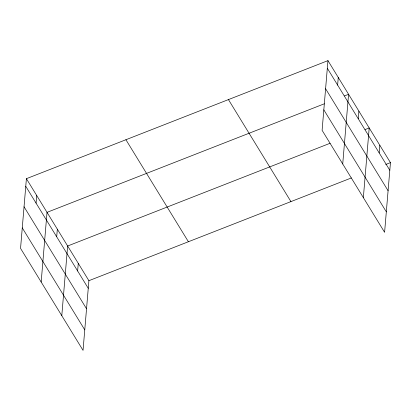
<?xml version="1.0" encoding="UTF-8"?>
<svg xmlns="http://www.w3.org/2000/svg" width="411" height="411" viewBox="0 0 411 411"><rect width="100%" height="100%" fill="white"/><g stroke="black" fill="none" stroke-linecap="round" stroke-linejoin="round"><path stroke-width="0.62" d="M26.402 178.687L20.55 248.357L83.043 350.362L88.894 280.692L26.402 178.687L327.957 60.638L390.45 162.643L384.598 232.313L322.106 130.308L327.957 60.638M36.07 203.137L36.713 195.518M41.172 282.018L47.024 212.348L324.294 103.808M56.697 236.798L57.334 229.179M61.794 315.679L67.645 246.009L330.11 143.264M77.633 270.967L78.27 263.348M337.626 85.087L338.268 77.468M342.728 163.974L348.579 94.299L344.433 95.922M358.253 118.748L358.89 111.129M363.35 197.634L369.201 127.96L365.055 129.583M379.189 152.918L379.826 145.304M88.894 280.692L351.354 177.948M385.713 164.498L390.45 162.643M327.315 68.257L389.808 170.262M325.599 88.735L388.092 190.74M323.827 109.835L386.319 211.835M228.444 99.596L290.937 201.601M125.915 139.73L188.408 241.735M25.759 186.306L88.252 288.306M24.044 206.779L86.536 308.784M22.271 227.879L84.764 329.884"/></g></svg>
